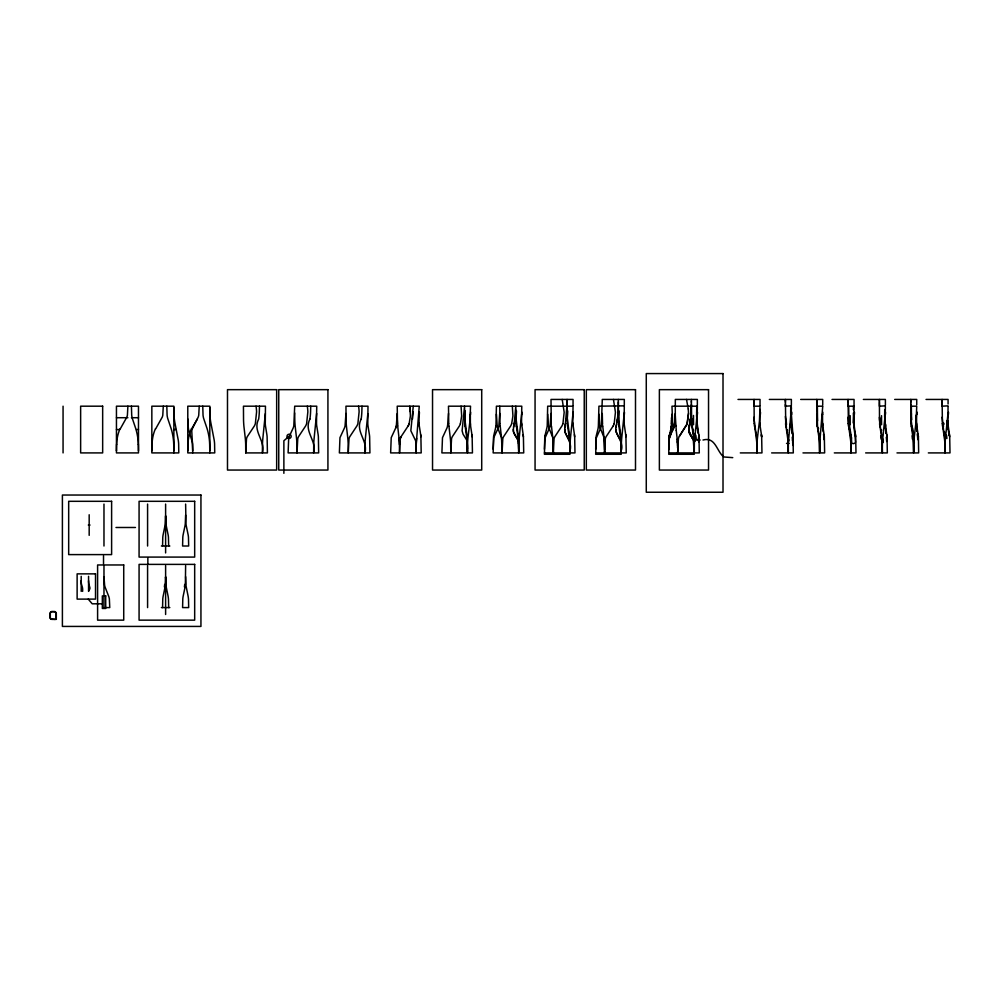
<?xml version="1.0" encoding="UTF-8"?>
<svg xmlns="http://www.w3.org/2000/svg" width="1000" height="1000" viewBox="0 0 1000 1000"><rect width="100%" height="100%" fill="white"/><g stroke="black" fill="none" stroke-linecap="round" stroke-linejoin="round"><path stroke-width="1.5" d="M116.45 450.8L116.45 452.912L138.475 452.912L138.475 406.188L116.45 406.188L116.45 450.8L116.55 444.5M127.888 406.188L127.4 415.238A14.488 14.488 0 0 1 126.875 417.075L120.3 428.812M138.475 450.8L138.4 444.5M151.838 450.8L151.838 452.912L178.787 452.912L178.65 443.862A44.8 44.8 0 0 0 178.263 440.15L174.812 422.3A87.425 87.425 0 0 1 174.4 419.6L174.312 418.95A53.425 53.425 0 0 1 173.95 414.6L173.863 406.188L151.838 406.188L151.838 450.8L151.938 444.5M162.562 546.013L162.775 537.288A23.487 16.6 90 0 1 163.075 535L165 525.688A27.413 19.387 -90 0 0 165.275 523.763L165.613 515.675M162.562 607.587L162.775 598.862A15.938 7.125 90 0 1 163.075 596.575L165 587.263M163.287 406.188L162.787 415.238A14.488 14.488 0 0 1 162.275 417.075L155.688 428.812M165.613 614.487L165.613 565.662M173.863 450.8L173.863 407.275M185.625 565.662L185.362 584.7M185.625 515.1L185.287 523.763A27.413 19.387 -90 0 1 185.025 525.688L183.088 535A23.487 16.6 90 0 0 182.8 537.288L182.587 546.013L188.675 546.013L188.463 537.288A23.487 16.6 90 0 0 188.175 535L186.238 525.688A27.413 19.387 -90 0 1 185.975 523.763L185.625 504.087M199.225 406.188L198.738 415.238A14.488 14.488 0 0 1 198.212 417.075L192.312 428.812A13.913 13.913 0 0 0 191.762 431.025L192.275 440.788A46.825 46.825 0 0 1 192.6 444.5L192.712 452.912M209.8 450.8L209.8 406.188L187.787 406.188L187.787 452.912L214.737 452.912L214.587 443.862A44.8 44.8 0 0 0 214.2 440.15L210.75 422.3A87.425 87.425 0 0 1 210.338 419.6L210.263 418.95A53.425 53.425 0 0 1 209.9 414.6L209.8 407.275M245.738 452.912L245.675 444.55A89.162 89.162 0 0 0 245.287 438.263L243.9 426.163A101.888 101.888 0 0 1 243.538 420.325L243.45 406.188L265.462 406.188L265.262 423.762A37.65 37.65 0 0 0 265.462 425.863L266.875 434.637A46.388 46.388 0 0 1 267.113 436.812L267.413 452.912L245.738 452.912L246.5 438.725A11.887 11.887 0 0 1 247.213 436.775L254.375 425.938A17.325 17.325 0 0 0 255.35 423.675L256.588 411.85A45.062 45.062 0 0 0 256.025 406.188M345.962 413.475L345.062 425.925A17.625 17.625 0 0 1 344.412 428.062L339.963 437.663L339.375 452.912L369.925 452.912L369.637 436.812A46.388 46.388 0 0 0 369.4 434.637L367.987 425.863A37.65 37.65 0 0 1 367.788 423.762L367.987 406.188L345.962 406.188L346.062 420.325A101.888 101.888 0 0 0 346.425 426.163L347.8 438.263A89.162 89.162 0 0 1 348.188 444.55L348.263 452.912L349.012 438.725A11.887 11.887 0 0 1 349.738 436.775L356.9 425.938A17.325 17.325 0 0 0 357.875 423.675L359.113 411.85A45.062 45.062 0 0 0 358.55 406.188M397.225 413.475L396.325 425.925A17.625 17.625 0 0 1 395.675 428.062L391.225 437.663L390.637 452.912L421.188 452.912L420.9 436.812A46.388 46.388 0 0 0 420.662 434.637L419.175 425.175A18.312 6.825 -84.8 0 1 419.075 422.987M448.488 413.475L447.587 425.925M448.75 423.6L448.488 406.188L470.525 406.188L469.938 421.125L467.912 438.263A59.075 41.1 -90 0 0 467.575 443.762L467.438 452.912L467.438 451.213M495.863 425.913A32.35 31.288 67 0 1 495.412 428.7L493.812 435.412A19.725 17.725 -89.9 0 0 493.537 437.075L493.162 452.912L523.713 452.912L523.413 436.812A16.05 4.662 90 0 0 523.175 434.637L521.525 423.05L521.775 406.188L496.413 406.188L495.962 425.925M499.75 413.475L498.85 425.925A17.938 17.613 53.7 0 1 498.188 428.062L493.75 437.663L493.162 449.2M518.8 443.75L518.7 452.912L518.7 451.213M569.963 451.213L569.963 454.275L544.425 454.275L544.888 438.3L549.45 428.062M544.425 452.912L574.975 452.912L574.675 436.812A16.05 4.662 90 0 0 574.438 434.637L572.788 423.05L573.038 406.188L547.675 406.188L547.225 425.925A32.35 31.288 67 0 1 546.675 428.7L545.075 435.412M551.013 413.475L550.112 425.925A17.938 17.613 53.7 0 1 549.45 428.062M553.312 452.912L554.062 438.725A11.7 11.4 -90 0 1 554.788 436.775L561.95 425.938A17.537 17.288 61.8 0 0 562.913 423.675M567.075 400.45L567.062 403.188M569.963 452.912L570.062 443.75M621.225 451.213L621.225 454.275L595.688 454.275L596.15 438.3L600.712 428.062A17.938 17.613 53.7 0 0 601.362 425.925L602.275 399.438L624.312 399.438L624.3 405.487M595.688 449.2L596.05 437.062A19.725 17.725 -89.9 0 1 596.35 435.425L598.038 428.725A32.35 31.288 67 0 0 598.375 425.913L598.925 406.188L624.3 405.838M602.275 413.475L602.525 423.6M604.575 452.912L605.325 438.725A11.7 11.4 -90 0 1 606.05 436.775L613.212 425.938M618.325 399.438L618.65 423.6M621.225 452.912L621.312 443.75M693.763 440.85L693.288 439.5L694.275 454.275L668.725 454.275L669.087 438.988L671.538 432.537M673.3 428.062A20.15 19.875 -51.3 0 1 672.738 425.925L671.975 406.188L697.35 406.188L697.1 423.05L698.75 434.637A16.05 4.662 90 0 1 698.975 436.825A34.575 25.362 90 0 0 698.713 434.637M675.325 413.475L674.488 425.613L670.825 433.825M677.613 452.912L678.337 438.875A11.712 11.425 -90 0 1 679.087 436.775L686.925 424.475L688.5 413.263M691.375 402.325L691.375 399.438M694.275 452.912L694.362 443.75A59.075 41.1 -90 0 1 694.775 438.275M696.888 423.55L696.65 415.138M754.062 400.45L754.062 401.425M756.625 436.812L756.95 452.912L756.95 451.213M756.95 451.825L757.05 443.75A59.075 41.15 -90 0 1 757.412 438.263L759.45 421.125L760.025 406.188L754.062 406.188L754.05 404M785.4 402.325L785.4 399.438L785.725 423.6M791.35 408.088L788.763 438.263A59.075 41.15 -90 0 0 788.375 443.75L788.288 452.912L788.288 451.213M816.737 400.45L816.737 401.425M822.7 406.688L820.1 438.263A59.075 41.1 -90 0 0 819.762 443.762L819.625 452.912L819.625 451.213M848.075 402.325L848.075 400.95M848.075 401.425L848.075 399.438L848.4 423.6M851.525 437.45L851.438 438.263A59.075 41.15 -90 0 0 851.05 443.75L850.962 452.912L850.962 451.213M879.412 400.45L879.412 401.425M882.4 443.75L882.312 452.912L882.312 451.213M884.7 417.188L884.688 414.05M910.75 402.325L910.75 399.438L911.075 423.6M913.05 434.637A33 25.188 90 0 1 913.3 436.812L913.65 452.912L913.737 443.75A59.075 41.15 -90 0 1 914.112 438.263L916.137 421.125L916.725 406.188L910.75 406.188L910.75 404M942.087 402.325L942.1 399.438L942.412 423.6M945.088 443.75L944.987 452.912L944.987 451.213M948.062 404L948.075 399.438L926.038 399.438M81.2 576.325L81.2 591.375M165.338 584.7L165.613 577.25L166.025 585.975L168.05 595.988A33.225 33.225 0 0 1 168.487 599.45L168.663 607.587M187.787 450.8L187.875 444.5M573.038 405.487L573.05 399.438L551.013 399.438L551.275 423.6M604.575 451.825L604.062 437.663L600.262 428.062A20.15 19.85 -53.6 0 1 599.712 425.925L598.925 414.225M618.325 402.762L618.325 401.875M668.725 449.538L669.075 439.125L670.825 433.825M671.975 415.3L671.975 414.225L671.9 420.737M696.65 414.775L696.663 417.188M697.35 405.487L697.35 399.438L675.325 399.438L675.263 418.537M754.05 403.188L754.062 401.875M760.025 405.487L760.037 399.438L738 399.438M791.363 405.487L791.375 399.438L769.338 399.438M822.712 405.138L822.712 399.438L800.675 399.438M854.05 405.487L854.05 399.438L832.025 399.438M884.688 414.775L884.688 415.85M885.387 405.138L885.387 399.438L863.363 399.438M916.725 404.762L916.725 399.438L894.7 399.438M165.613 516.275L165.95 523.763A27.413 19.387 -90 0 0 166.225 525.688L168.15 535A23.487 16.6 90 0 1 168.438 537.288L168.663 546.013M544.425 449.2L544.788 437.062A19.725 17.725 -89.9 0 1 545.087 435.425M618.325 403.188L617.913 415.3L616.487 424.65M668.737 449.2L669.312 435.712M696.65 414.475L696.65 415.025M696.725 406.188L696.712 407.175M790.738 406.188L790.725 407.638M791.312 409.85A53.625 1.587 -89.5 0 0 791.287 413.038L792.9 434.637M791.363 405.838L785.4 406.188M822.013 414.325L822.275 423.95M822.7 406.188L816.737 406.188L816.737 402.325M853.413 406.188L853.413 407.638M885.387 405.838L879.412 406.188L879.412 402.325M942.087 403.188L942.062 406.188L948.062 405.838M567.062 404L565.388 423.762M624.3 406.688L624.05 423.05L625.712 434.637M691.375 404L691.338 406.925M696.65 414.325L696.663 412.738M785.387 404L785.375 406.188M791.363 406.688L791.338 409.787M848.075 404L848.05 406.188L854.05 406.188L853.8 423.05L855.45 434.637A16.05 4.662 90 0 1 855.675 436.825L855.987 452.912L834.312 452.912M884.688 414.325L884.737 409.575M885.375 406.688L885.138 423.05L886.787 434.637A16.05 4.662 90 0 1 887.013 436.825L887.325 452.912L865.65 452.912M948.062 406.688L947.812 423.05L949.475 434.637A16.05 4.662 90 0 1 949.7 436.825L950 452.912L928.337 452.912M675.312 415.6L675.312 416.575M853.363 412.962L853.612 423.95M671.975 416.95L671.938 419.438M696.663 412.962L696.675 411.85M696.7 408.537L696.675 412.113M790.725 408.537L790.713 409.787M853.4 408.537L853.388 409.787M677.613 454.275L678.375 438.725M259.475 406.188L259.325 411.65A75.037 75.037 0 0 1 258.663 419.075C252.25 431.538 265.712 440.375 262.387 452.912L262.462 444.55A86.475 86.475 0 0 1 262.863 438.263L265.338 413.638M310.738 406.188L310.587 411.65A75.037 75.037 0 0 1 309.925 419.075M362 406.188L361.85 411.65A75.037 75.037 0 0 1 361.188 419.075M413.263 406.188L410.838 430.763L415.675 440.85L416.175 452.912L416.275 443.75A59.075 41.1 -90 0 1 416.688 438.275L419.25 406.188L397.225 406.188L397.488 423.6M518.488 442.587L518.6 444.1C519.275 438.35 512.587 435.138 513.362 429.387M564.625 429.387C565.438 436.838 572.612 442.388 569.963 450.775M616.512 424.65C612.9 434.363 624.637 440.725 621.225 450.775M615.862 429.387L615.975 431.413M691.438 436.65L688.925 430.763L689.725 423.575M691.338 406.987L691.312 408.387M691.325 407.788L690.75 417.362L690.962 415.3M691.287 409.363L691.075 413.862M671.912 420.238L671.663 424.663M316.6 413.638L316.725 406.188L294.7 406.188L293.8 425.925A17.625 17.625 0 0 1 293.15 428.062L288.7 437.663L288.113 452.912L318.663 452.912L318.375 436.812A46.388 46.388 0 0 0 318.137 434.637L316.725 425.863A37.65 37.65 0 0 1 316.525 423.762L316.6 413.638L314.125 438.263A86.475 86.475 0 0 0 313.725 444.55L313.65 452.912C316.95 440.363 303.538 431.55 309.9 419.062M419.137 412.962L419.05 423.762A37.65 37.65 0 0 0 419.25 425.863M514.288 422.875L515.812 406.188L516.125 423.6M515.688 410.9L515.725 410.138M367.85 413.638L365.387 438.263A86.475 86.475 0 0 0 364.988 444.55L364.913 452.912C368.212 440.363 354.8 431.55 361.163 419.062M470.35 414.325L470.363 424.475L471.925 434.637A16.05 4.662 90 0 1 472.15 436.825L472.45 452.912L441.9 452.912L442.488 437.663L446.938 428.062A17.938 17.613 53.7 0 0 447.575 425.925M521.613 414.325L519.175 438.263A59.075 41.1 -90 0 0 518.837 443.762M572.875 414.325L570.438 438.263A59.075 41.1 -90 0 0 570.1 443.762M624.138 414.325L621.7 438.263A59.075 41.1 -90 0 0 621.362 443.762M697.188 414.325L694.737 438.263M759.862 414.325L759.875 424.475L761.438 434.637A16.05 4.662 90 0 1 761.663 436.825L761.963 452.912L740.3 452.912M791.2 414.325L791.213 424.475L792.775 434.637A16.05 4.662 90 0 1 793 436.825L793.3 452.912L771.637 452.912M822.537 414.325L822.55 424.475L824.112 434.637A16.05 4.662 90 0 1 824.338 436.825L824.638 452.912L802.975 452.912M853.875 414.325L853.325 422.762M885.225 414.325L882.775 438.263A59.075 41.1 -90 0 0 882.438 443.762M916.562 414.325L916.575 424.475L918.138 434.637A34.575 25.45 90 0 1 918.4 436.8L918.662 452.912L896.988 452.912M947.9 414.325L945.462 438.263A59.075 41.15 -90 0 0 945.075 443.75M675.238 419.15L674.225 426.65A18.388 18.113 46 0 1 673.587 428.575L672.025 431.675M513.337 429.387L513.837 425.5M688.975 428.338L688.95 431.05M671.725 423.963L671.438 426.675A32.212 31.25 65.2 0 1 671.025 428.713L670.5 431.125M671.65 424.837L671.438 426.675M690.713 417.638L689.862 422.875M565.25 424.65L564.712 431.413M689.075 427.713L689.712 423.762M690.625 418.562L690.188 421.238M513.55 427.125L513.987 424.65M564.812 427.125L565.1 425.5M616.075 427.125L616.362 425.5M689.125 427.125L689.562 424.65M690.375 419.975L690.525 419.038M514.8 420.05L514.95 419.062M566.05 420.05L566.213 419.062M617.312 420.05L617.475 419.062M689.4 425.5L689.013 431.413A8.8 8.675 -29.3 0 0 689.4 432.987L693.462 439.925M690.2 421.012L690.387 420.05M185.025 587.263L183.088 596.575A15.938 7.125 90 0 0 182.8 598.862L182.587 607.587L188.675 607.587L188.512 599.45A33.225 33.225 0 0 0 188.075 595.988L186.05 585.975L185.625 576.675M617.013 421.95L617.175 421.012M690.15 421.463L689.887 422.713M513.962 424.65L514.15 423.762M565.225 424.65L565.413 423.762M514.125 423.762L514.312 422.875M689.675 423.975L689.938 422.625M669.275 435.95L671.012 429.075A32.6 31.612 65.5 0 0 671.325 426.65M669.325 435.662L670.088 432.663M409.137 423.675A17.325 17.325 0 0 1 408.162 425.938L401 436.775A11.887 11.887 0 0 0 400.275 438.725L399.525 452.912L399.4 442.975A44.312 22.775 -90 0 0 399.137 439.075L397.688 426.163A101.888 101.888 0 0 1 397.325 420.325M674.225 426.675L674.412 425.925M409.137 423.675L410.4 415.95L409.8 406.188A45.062 45.062 0 0 1 410.375 411.85M460.4 423.675L461.662 415.95L461.062 406.188M511.662 423.675L512.925 415.95L512.325 406.188M562.925 423.675L564.175 412.25L562.2 399.438M614.188 423.675L615.438 412.25L613.462 399.438M687.237 423.675L688.512 413.775M687.237 423.675L679.412 436.15M197.413 418.95L191.637 428.812M289.062 436.35L283.875 440.737L283.875 473.325M116.45 417.713L127.888 417.713M131.425 417.713L138.475 417.713M116.45 429.55L118.812 429.55M136.588 429.55L138.475 429.55M173.863 429.55L176.125 429.55M693.662 440.025L700.188 440.025M703 440.025C715.175 436.587 716.538 450.525 723.138 456.438A6.125 3.987 0 0 0 724.5 457.025L732.763 457.638M786.538 443.387L789.15 443.387M595.688 452.912L626.237 452.912L625.938 436.812A16.05 4.662 90 0 0 625.7 434.637A34.575 25.362 90 0 1 625.9 436.812M668.725 452.912L699.287 452.912L698.988 436.812M88.325 525.05L90.037 525.05M116 527.487L135.45 527.487M161.388 546.013L169.825 546.013M102.338 603.8L92.188 603.8L88.25 599.113M161.388 607.587L169.825 607.587M691.325 436.5L693 438.975M691.188 436.287L689.1 432.013M691.087 436.138L690.475 435.225M690.2 434.738L689.275 432.612M620.425 439.925L616.075 432.025M517.9 439.925L513.562 432.025M569.312 440.375L564.812 432.025M547.675 414.225L548.438 425.925A20.15 19.85 -53.6 0 0 549.012 428.062L552.8 437.663L553.312 451.825M496.413 414.225L497.188 425.925A20.15 19.85 -53.6 0 0 497.75 428.062L501.538 437.663L502.05 451.825M686.5 399.438L688.275 408.988M943.538 429.875L942.125 417.175M880.725 429.212L881.513 433.237M849.525 429.875L848.562 424.475M786.712 429.212L787.487 433.237M755.5 429.875L754.175 420.125L754.062 399.438M692.688 429.212L693.688 434.637A33 25.238 -90 0 1 693.975 436.812L694.188 441.05M944.35 431.35L944.513 432.163M913.138 432L912.613 429.363M944.55 432.337L944.688 433.025M913.213 432.337L913.775 435.337M755.638 430.55L756.375 434.637A33 25.238 90 0 1 756.65 436.812M881.475 430.35L881.275 429.363M944.7 433.075L945.113 435.337M881.35 429.75L881.488 430.438M787.337 429.75L787.475 430.438M693.312 429.75L693.45 430.438L693.238 429.325M692.55 428.55L691.438 418.65M943.812 431.213L944.412 434.637A33 25.238 90 0 1 944.688 436.812L944.987 451.825M849.788 431.213L850.387 434.637M694.075 433.537L694.4 435.337M880.462 427.887L879.5 419.387L879.412 399.438M817.65 427.212L819.05 434.637A33 25.188 90 0 1 819.275 436.812M786.438 427.887L785.413 416.45M912.562 429.05L912.15 426.712M818.538 429.05L818.288 427.638M912.487 428.7L912.062 426.188M882.288 434.5L882.425 435.337M851.012 434.888L848.962 422.45L848.7 406.188M817.537 426.538L816.737 399.438M943.4 426.188L943.2 424.65L943.45 426.5M913.062 434.637L910.775 417.175M948.462 431.112L948.587 432M917.113 431.112L917.212 431.775M885.775 431.112L885.9 432M823.188 431.775L822.475 426.188M697.738 431.112L697.862 432M948.625 432.337L948.763 433.3M917.062 430.675L916.625 427.362M917.025 430.438L917.15 431.337M885.713 430.675L885.288 427.362M885.688 430.438L886.087 433.338M697.638 430.35L697.775 431.337M697.913 432.337L698.025 433.175M948.35 430.35L947.962 427.362M886.025 432.837L886.137 433.688M697.138 426.375L696.963 424.65L697.65 430.45M947.85 426.375L947.688 424.65L948.263 429.75M948.838 433.888L949.038 435.475L948.938 434.675M791.475 429.05L792.113 433.688M916.875 429.35L916.55 426.7M672.487 424.363L672.1 420.4M917.5 433.837L917.588 434.5M948.088 428.35L948.175 429.05M948.812 433.688L948.925 434.487M917.475 433.688L917.688 435.337M697.362 428.363L697.25 427.362M885.4 428.35L885.2 426.7M823.538 434.3L823.612 434.888A53 50.1 90 0 1 824 439.613M791.388 428.35L791.137 426.188M697.362 428.35L697.212 427.038M948.025 427.875L947.887 426.675M942.675 426.163L944.5 439.075A41.388 24.938 90 0 1 944.825 442.975L944.987 450.775M911.338 426.163L913.162 439.075A41.388 24.938 -90 0 1 913.487 442.975L913.65 451.825M879.987 426.163L881.825 439.075A41.388 24.938 -90 0 1 882.15 442.975L882.3 450.775M848.65 426.163L850.487 439.075A41.388 24.938 90 0 1 850.812 442.975L850.962 450.775M817.312 426.163L819.15 439.075A41.388 24.938 90 0 1 819.475 442.975L819.625 450.775M785.975 426.163L787.8 439.075A41.388 24.938 -90 0 1 788.138 442.975L788.288 450.775M754.638 426.163L756.462 439.075A41.388 24.938 -90 0 1 756.787 442.975L756.95 450.775M618.913 426.163L620.737 439.075A41.388 24.938 -90 0 1 621.062 442.975L621.213 448.837M567.65 426.163L569.475 439.075A41.388 24.938 90 0 1 569.8 442.975L569.95 448.837M516.388 426.163L518.212 439.075A41.388 24.938 -90 0 1 518.538 442.975L518.7 450.775M465.125 426.163L466.95 439.075A41.388 24.938 -90 0 1 467.275 442.975L467.438 450.775M676.25 430.538L677.3 439.875A43.75 22.487 -90 0 1 677.45 442.2L677.6 447.912M943.037 423.2L943.2 424.7L943.075 423.55M676.263 430.55L675.337 416.475M880.525 424.7L880.088 418.387M786.5 424.7L786.112 419.425M692.237 422.125L692.438 424.3M947.913 426.912L947.562 422.938M916.488 426.188L916.575 426.912M885.15 426.188L885.225 426.912M853.812 426.188L854.95 434.888A53 50.1 90 0 1 855.362 440.575C856.9 444.275 850.4 444.85 851.575 441.037M692.412 424.1L692.087 419.312L692.212 421.838M917.7 435.475L917.987 439.412M916.513 426.375L916.275 423.762M885.175 426.375L884.938 423.762M689.013 431.413L688.925 430.087M513.45 431.413L513.35 430.087M848.475 423.762L848.1 417.175M697.1 426.037L697.013 425.15M688.275 408.988L688.5 413.188M602.737 426.163L604.188 439.075A44.312 22.775 90 0 1 604.45 442.975L604.562 449.787M551.475 426.163L552.925 439.075A44.312 22.775 -90 0 1 553.188 442.975L553.3 449.787M500.213 426.163L501.662 439.075A44.312 22.775 -90 0 1 501.925 442.975L502.05 449.787M448.95 426.163L450.4 439.075A44.312 22.775 90 0 1 450.662 442.975L450.788 452.912L451.538 438.725A11.7 11.4 -90 0 1 452.262 436.775L459.425 425.938A17.537 17.288 61.8 0 0 460.4 423.675M621.013 442.587L621.125 444.1M569.75 442.587L569.862 444.1M675.7 425.3L675.788 426.175M696.963 424.613L696.85 422.938M947.537 422.6L947.688 424.7M819.3 436.812L819.625 451.825M696.95 424.5L696.9 423.762M518.375 436.812L518.7 451.825M467.113 436.812L467.438 451.825M947.663 424.475L947.613 423.762M886.5 436.95L886.688 441.512M879.737 423.6L879.438 417.175M817.062 423.6L816.762 417.175M754.375 423.6L754.087 417.175M691.7 423.6L691.375 401.425M567.388 423.6L567.075 399.438M464.875 423.6L464.55 406.188L462.1 430.763L463.075 434.237L466.637 439.925L467.337 444.1M916.038 417.663L916.287 423.95M884.7 417.663L884.95 423.95M880.263 421.975L880.1 418.675M790.925 423.95L790.675 412.962A53.625 1.587 -89.5 0 1 790.675 409.85M692.2 421.625L692.138 420.538M698.637 440.513L698.525 437.688A52.962 50.075 -90 0 1 698.637 440.575L698.65 441.975M914.175 438.913L914.275 442.638M882.837 438.913L882.938 442.512L882.925 441.4M694.8 438.913L694.875 440.9M500.012 423.6L499.75 406.188M947.562 423.05L947.513 422.113M793.075 436.812L793.288 445.45M947.45 420.538L947.55 422.738M916.2 422.688L916.025 416.213M884.862 422.688L884.688 416.213M947.525 422.312L947.487 421.463M817.525 420.938L817.362 406.188M696.812 422.312L696.675 418.512M947.487 421.688L947.45 420.625M696.775 421.688L696.675 418.375M677.5 441.463L677.562 443.55M947.438 420.175L947.463 420.938M518.612 444.55L518.688 448.837M467.35 444.55L467.425 448.837M694.875 440.7L694.837 439.663A39.712 38.612 -90 0 1 694.875 441.037M677.55 444.55L677.575 445.363M618.35 417.175L620.65 434.637A33 25.188 90 0 1 620.875 436.812L621.225 451.825M567.1 417.175L569.388 434.637A33 25.188 90 0 1 569.612 436.812L569.963 451.825M515.837 417.175L518.125 434.637A33 25.188 90 0 1 518.35 436.812M464.575 417.175L466.863 434.637A33 25.188 90 0 1 467.088 436.812M911.4 416.938L911.5 420.188L911.388 416.213M820.238 441.037L820.25 443.387M792.663 440.575L792.675 443.387M671.988 417.025L671.975 414.862M911.388 415.5L911.4 416.463M88.562 580.7L88.562 580.913A14.212 14.212 0 0 0 88.9 584.2L89.925 587.8A3.15 3.15 0 0 1 89.838 588.812L88.562 591.375L88.562 576.325M916.038 417.188L916.025 415.487M911.388 415.737L911.388 414.775M81.2 580.7L81.2 581.125A15.862 15.862 0 0 0 81.487 584.325L82.112 586.35A12.488 12.488 0 0 1 82.65 589.113L82.638 591.375M914.275 441.975L914.275 443.137M192.712 450.8L192.438 443.862A24.663 24.663 0 0 0 191.887 440.775L188.762 430.288A31.662 31.662 0 0 1 188.337 428.075L187.787 418.95M911.388 414.05L911.388 415.025M816.737 414.325L816.737 415.025M598.925 414.862L598.938 415.55M911.375 413.325L911.388 414.325M882.312 451.825L881.988 436.812A33 25.238 90 0 0 881.75 434.625M850.962 451.825L850.65 436.812A33 25.238 90 0 0 850.413 434.625M788.288 451.825L787.962 436.812A33 25.238 -90 0 0 787.738 434.625M202.763 406.188L203.038 415.238A23.637 23.637 0 0 0 203.612 418.312L207.15 428.812A60.113 60.113 0 0 1 209.675 444.5L209.8 452.912M166.812 406.188L167.1 415.238A23.637 23.637 0 0 0 167.675 418.312L171.2 428.812A60.113 60.113 0 0 1 173.738 444.5L173.863 452.912M165.613 576.675L165.613 577.837M131.425 406.188L131.7 415.238A23.637 23.637 0 0 0 132.287 418.312L135.812 428.812A60.113 60.113 0 0 1 138.338 444.5M103.975 576.675L104.625 585.337A21.325 21.325 0 0 0 105.138 587.263L108.8 596.575A18.15 18.15 0 0 1 109.362 598.862L109.763 607.587L103.975 607.587L103.975 565.662M911.388 413.638L911.375 406.188M604.575 450.975L604.575 454.275M553.312 450.975L553.312 454.275M502.05 450.975L502.05 452.912L502.8 438.725A11.7 11.4 -90 0 1 503.525 436.775L510.688 425.938A17.537 17.288 61.8 0 0 511.65 423.675M294.7 412.962L294.8 420.325A101.888 101.888 0 0 0 295.163 426.163L296.537 438.263A89.162 89.162 0 0 1 296.925 444.55L297 452.912L297.75 438.725A11.887 11.887 0 0 1 298.475 436.775L305.637 425.938A17.325 17.325 0 0 0 306.613 423.675L307.85 411.85A45.062 45.062 0 0 0 307.288 406.188M165.613 504.087L165.613 552.925M147.85 558.15L147.85 564M147.587 504.087L147.587 546.013M147.587 565.662L147.587 607.587M103.975 504.087L103.975 546.013M103.525 555.712L103.525 564M89.175 514.75L89.175 535.35M63.062 406.188L63.062 452.912M914.112 439.625A39.663 38.45 89.6 0 1 914.163 441.037M915.888 425.45A58.1 46.438 75.1 0 1 915.763 423.938M917.4 434.925A53 49.837 89.7 0 1 917.763 439.625M916.7 425.1A18.312 6.825 -84.8 0 1 916.55 422.987M918.125 434.637A16.05 4.662 90 0 1 918.363 436.825M911.188 426.213A36.925 18.238 87.1 0 1 910.925 423.625M917.175 412.188A57.075 17.862 -88.3 0 1 917.087 414.412M912.038 435.85A31.925 25.4 88.7 0 1 912.387 439.075M881.287 424.3A47.875 38.375 -84.1 0 1 881.075 421.85M880.7 435.85A31.925 25.4 88.7 0 1 881.038 439.075M886.75 434.637A34.575 25.362 90 0 1 886.988 436.812M886.538 437.113A53 50.1 90 0 1 886.7 440.575M885.662 426.175A58.1 45.412 75.7 0 1 885.462 423.975M881.575 424.762A53.625 4.675 -89 0 1 881.538 415.675M882.775 439.625A39.663 38.45 89.6 0 1 882.825 441.037M885.362 425.1A18.312 6.825 -84.8 0 1 885.2 422.987M885.537 412.175A57.075 17.562 -88.3 0 1 885.45 414.363M879.837 426.213A36.925 18.238 87.1 0 1 879.587 423.625M946.5 435.163A31.925 28.613 -88.4 0 1 946.912 438.525M943.112 425.763A45.85 39.875 -80.3 0 1 942.975 424.75M943.962 424.3A47.875 38.375 -84.1 0 1 943.863 423.25M949.425 434.637A34.575 25.362 90 0 1 949.663 436.812M948.037 425.1A18.312 6.825 -84.8 0 1 947.887 422.987M942.525 426.213A36.925 18.238 87.1 0 1 942.262 423.625M948.512 412.188A57.075 17.862 -88.3 0 1 948.425 414.412M854.325 426.175A58.1 45.412 75.7 0 1 854.125 423.975M850.95 434.9A39.663 38.45 89.6 0 1 851.475 441.037M850.238 424.762A53.625 4.675 -89 0 1 850.2 415.675M855.413 434.637A34.575 25.362 90 0 1 855.638 436.812M854.025 425.1A18.312 6.825 -84.8 0 1 853.863 422.987M848.5 426.213A36.925 18.238 87.1 0 1 848.25 423.625M854.488 412.188A57.075 17.862 -88.3 0 1 854.412 414.412M822.913 425.45A58.1 45.412 75.7 0 1 822.775 423.975M820.1 439.625A39.663 38.45 89.6 0 1 820.138 441.037M822.688 425.1A18.312 6.825 -84.8 0 1 822.525 422.987M822.85 412.175A57.075 17.562 -88.3 0 1 822.775 414.363M824.075 434.637A34.575 25.362 90 0 1 824.3 436.812M817.163 426.213A36.925 18.238 87.1 0 1 816.912 423.625M792.8 434.637A56.938 53.637 89.9 0 1 792.975 436.812A34.575 25.362 90 0 0 792.738 434.637M756.338 434.637A41.4 40.175 89.8 0 1 756.425 435.35M760.113 409.4A52.888 14.963 90 0 1 760 413.688M788.763 439.625A39.663 38.45 89.6 0 1 788.8 441.037M790.6 426.188A58.1 46.438 75.1 0 1 790.4 423.938M792.262 437.137A53 49.837 89.7 0 1 792.425 440.575M791.35 425.1A18.312 6.825 -84.8 0 1 791.188 422.987M785.825 426.213A36.925 18.238 87.1 0 1 785.562 423.625M791.812 412.188A57.075 17.862 -88.3 0 1 791.737 414.412M760 425.1A18.312 6.825 -84.8 0 1 759.85 422.987M754.488 426.213A36.925 18.238 87.1 0 1 754.225 423.625M760.475 412.188A57.075 17.862 -88.3 0 1 760.387 414.412M693.538 424.762A53.625 4.675 -89 0 1 693.5 415.462M695.788 435.163A31.925 28.613 -88.4 0 1 696.213 438.787M693.25 424.3A47.875 38.375 -84.1 0 1 693.037 421.85M692.038 423.113A58.987 54.675 63.8 0 1 691.938 421.85M671.425 425.913A32.35 31.288 67 0 1 670.987 428.7M669.112 437.075A19.725 17.725 -89.9 0 1 669.4 435.425M671.55 420.438A76.062 73.5 -71.5 0 1 671.45 417.762M671.375 420.7A77.575 73.188 74.2 0 1 671.213 423.913M677.237 439.087A44.312 22.775 -90 0 1 677.487 442.975M691.488 418.175A72.1 66.85 -88.1 0 1 691.363 419.2M694.013 441.425A41.388 24.938 -90 0 0 693.787 439.075L691.95 426.163A36.925 17.925 87.1 0 1 691.862 423.575M697.325 425.1A18.312 6.825 -84.8 0 1 697.175 422.987M697.5 412.175A57.075 17.562 -88.3 0 1 697.412 414.363M164.688 584.4A33.388 21.9 75.9 0 1 164.387 586.912M184.713 584.4A33.388 21.9 75.9 0 1 184.412 586.912M551.325 426.213A38.475 15.825 87.7 0 1 551.125 423.625M567.75 410.925A72.1 66.85 -88.1 0 1 567.075 419.2M549.012 428.062A20.075 19.737 -60.1 0 1 548.45 425.925M573.013 425.1A18.312 6.825 -84.8 0 1 572.863 422.987M573.188 412.175A57.075 17.562 -88.3 0 1 573.112 414.363M567.5 426.213A36.925 18.238 87.1 0 1 567.238 423.625M574.4 434.637A34.575 25.362 90 0 1 574.637 436.812M516.487 410.925A72.1 66.85 -88.1 0 1 515.812 419.2M523.138 434.637A34.575 25.362 90 0 1 523.375 436.812M516.237 426.213A36.925 18.238 87.1 0 1 515.975 423.625M521.925 412.175A57.075 17.562 -88.3 0 1 521.85 414.363M521.75 425.1A18.312 6.825 -84.8 0 1 521.6 422.987M416.25 444.55A86.475 86.475 0 0 1 416.637 438.263M413.1 411.65A75.037 75.037 0 0 1 412.45 419.075M399.075 438.263A89.162 89.162 0 0 1 399.45 444.55M188.025 444.5A40.025 40.025 0 0 1 191.388 428.7M116.688 444.5A40.025 40.025 0 0 1 120.05 428.7M152.088 444.5A40.025 40.025 0 0 1 155.438 428.7M409.137 423.675A17.537 17.288 61.8 0 1 408.162 425.938M400.275 438.725A11.7 11.4 -90 0 1 401 436.775M396.312 425.925A17.938 17.613 53.7 0 1 395.662 428.062M397.55 426.213A38.475 15.825 87.7 0 1 397.337 423.625M419.4 412.175A57.075 17.562 -88.3 0 1 419.325 414.363M420.65 434.637A16.05 4.662 90 0 1 420.887 436.825M470.5 425.1A18.312 6.825 -84.8 0 1 470.337 422.987M470.662 412.175A57.075 17.562 -88.3 0 1 470.588 414.363M448.812 426.213A38.475 15.825 87.7 0 1 448.6 423.625M464.975 426.213A36.925 18.238 87.1 0 1 464.712 423.625M471.887 434.637A34.575 25.362 90 0 1 472.113 436.812M465.2 410.925A72.1 66.85 -88.1 0 1 464.525 419.2M497.75 428.062A20.075 19.737 -60.1 0 1 497.188 425.925M500.062 426.213A38.475 15.825 87.7 0 1 499.862 423.625M614.175 423.675A17.537 17.288 61.8 0 1 613.2 425.938M619.012 410.925A72.1 66.85 -88.1 0 1 618.337 419.2M600.275 428.062A20.075 19.737 -60.1 0 1 599.712 425.925M618.763 426.213A36.925 18.238 87.1 0 1 618.5 423.625M602.587 426.213A38.475 15.825 87.7 0 1 602.388 423.625M624.45 412.175A57.075 17.562 -88.3 0 1 624.375 414.363M624.275 425.1A18.312 6.825 -84.8 0 1 624.125 422.987M50.987 619.062A2.312 2.312 0 0 1 50.362 618.438A2.062 2.062 0 0 1 50.038 617.663L50.038 613.225A2.05 2.05 0 0 1 50.362 612.45A2.338 2.338 0 0 1 50.812 611.962M51.15 612.075A1.812 1.812 0 0 1 52 611.763L54.3 611.763A1.825 1.825 0 0 1 55.15 612.075L55.7 612.625A1.925 1.925 0 0 1 56.025 613.488L56.3 619.412L56.312 613.45A2.163 2.163 0 0 0 55.938 612.45A2.525 2.525 0 0 0 55.487 611.962L55.312 611.825A2.05 2.05 0 0 0 54.538 611.512L51.975 611.475A2.1 2.1 0 0 0 50.987 611.838L51 612.188A2.037 2.037 0 0 0 50.613 612.612A1.787 1.787 0 0 0 50.3 613.475L50.325 617.6A1.787 1.787 0 0 0 50.6 618.275M50.425 618.5A2.075 2.075 0 0 0 51.762 619.375L55.5 619.412L51.825 619.087A1.812 1.812 0 0 1 51.15 618.812M723.012 373.575L646.275 373.575L646.275 492.25L723.012 492.25L723.012 373.575M276.663 389.663L227.488 389.663L227.488 470.05L276.663 470.05L276.663 389.663M327.925 389.663L278.75 389.663L278.75 470.05L327.925 470.05L327.925 389.663M481.712 389.663L432.537 389.663L432.537 470.05L481.712 470.05L481.712 389.663M584.237 389.663L535.062 389.663L535.062 470.05L584.237 470.05L584.237 389.663M635.5 389.663L586.325 389.663L586.325 470.05L635.5 470.05L635.5 389.663M708.538 389.663L659.375 389.663L659.375 470.05L708.538 470.05L708.538 389.663M102.662 406.188L80.638 406.188L80.638 452.912L102.662 452.912L102.662 406.188M200.938 495.037L62.4 495.037L62.4 626.425L200.938 626.425L200.938 495.037M111.613 501.312L68.675 501.312L68.675 554.6L111.613 554.6L111.613 501.312M194.675 501.312L139.075 501.312L139.075 557.087L194.675 557.087L194.675 501.312M194.675 564.388L139.075 564.388L139.075 620.15L194.675 620.15L194.675 564.388M123.725 564.963L97.6 564.963L97.6 620.15L123.725 620.15L123.725 564.963M95.525 573.862L77.125 573.862L77.125 599.113L95.525 599.113L95.525 573.862M105.712 595.9L102.338 595.9L102.338 608.462L105.712 608.462L105.712 595.9M692.288 437.85L693.288 439.5L692.288 437.85M761.612 436.812A44.862 43.288 89.8 0 0 761.388 434.637A34.575 25.362 90 0 1 761.625 436.812M287.9 438.1A2.112 2.112 0 0 0 291.175 436.488A2.112 2.112 0 0 0 288.137 434.462A2.112 2.112 0 0 0 287.9 438.1"/></g></svg>
